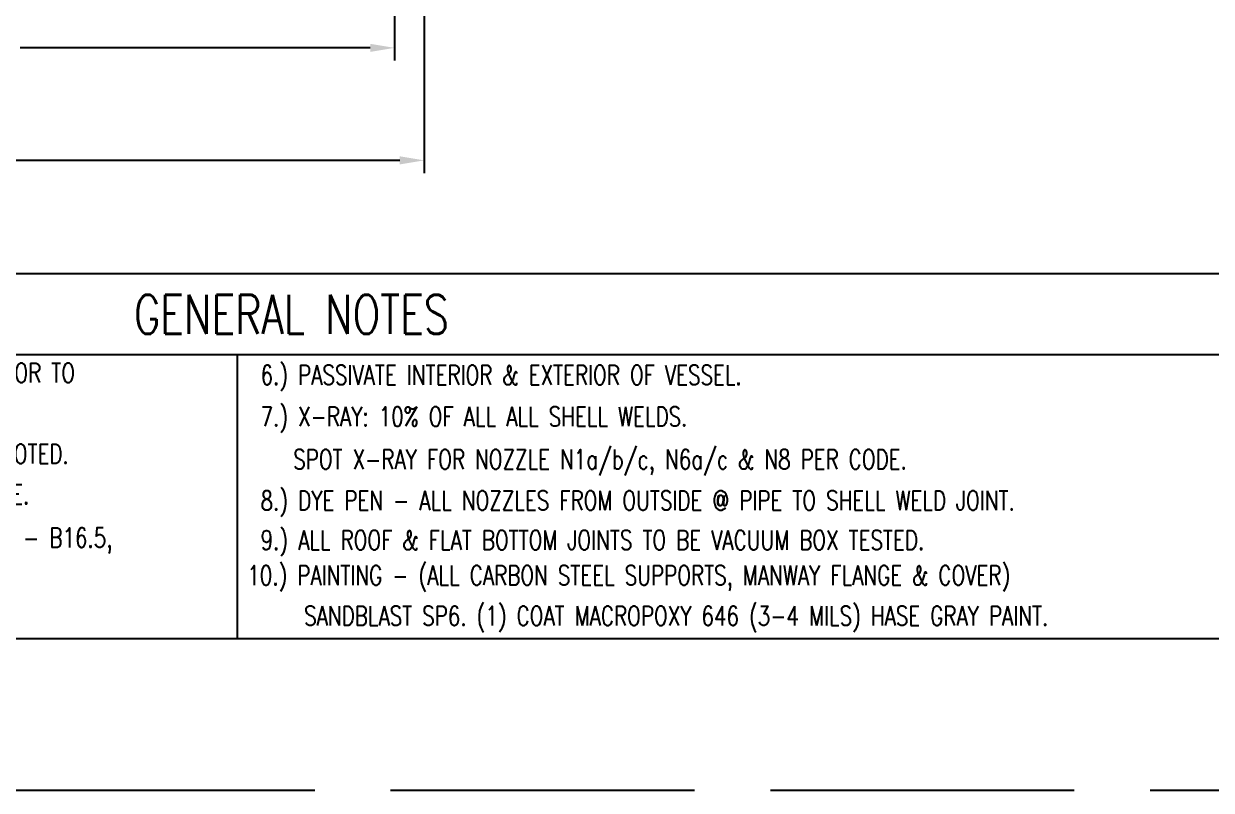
# Model space of a CAD drawing. Extents: x -1889 to 6398, y -470 to 1122.
# Drawn here: x 417 to 698.5, y 36 to 217.7 of the extents above; entities that cross this region are included whole.
import ezdxf
from ezdxf.enums import TextEntityAlignment as Align

# ---------------------------------------------------------------- set-up
doc = ezdxf.new("R2010")
doc.units = 0
doc.header["$LTSCALE"] = 12
doc.header["$MEASUREMENT"] = 0
doc.header["$PDMODE"] = 33
doc.header["$PDSIZE"] = -0.5
doc.linetypes.add('AM_ISO02W050', pattern=[7.5, 6, -1.5])
doc.layers.get('0').update_dxf_attribs({"linetype": 'CONTINUOUS'})
doc.layers.get('Defpoints').update_dxf_attribs({"linetype": 'CONTINUOUS'})
doc.layers.add('DIM', color=1, linetype='CONTINUOUS')
doc.layers.add('TEXT', color=4, linetype='CONTINUOUS')
doc.styles.add('ROMANS', font='ROMANS.shx', dxfattribs={"width": 0.85, "height": 5.76})
doc.styles.get("Standard").update_dxf_attribs({"font": 'sanss___.ttf'})
doc.dimstyles.get("Standard").update_dxf_attribs({"dimtxt": 0.18, "dimasz": 0.18, "dimexe": 0.18, "dimexo": 0.0625, "dimgap": 0.09, "dimtad": 0, "dimtih": 1, "dimtoh": 1, "dimdec": 4, "dimzin": 0, "dimdsep": 46, "dimtxsty": 'Standard', "dimcen": 0.09, "dimadec": 0, "dimazin": 0, "dimtfac": 1, "dimtdec": 4, "dimtofl": 0, "dimtmove": 0, "dimatfit": 3, "dimfxl": 1, "dimtolj": 1, "dimtzin": 0, "dimarcsym": 0})

# ---------------------------------------------------------------- blocks, each defined once
blk = doc.blocks.new('*D206')
at = {"layer": 'Defpoints', "color": 0, "transparency": 16777216}
for p in [(257.93, 273.3), (511.93, 273.3), (257.93, 185.32)]:
    blk.add_point(p, dxfattribs=at)
at = {"layer": 'DIM', "color": 0, "lineweight": -2, "transparency": 16777216}
for p, q in [((257.93, 267.3), (257.93, 182.32)), ((511.93, 267.3), (511.93, 182.32)), ((263.69, 185.32), (354.94, 185.32)), ((506.17, 185.32), (414.91, 185.32))]:
    blk.add_line(p, q, dxfattribs=at)
at = {"layer": 'DIM', "color": 0, "transparency": 16777216}
for points in [[(263.69, 186.28), (263.69, 184.36), (257.93, 185.32)], [(506.17, 186.28), (506.17, 184.36), (511.93, 185.32)]]:
    blk.add_solid(points, dxfattribs=at)
at = {"layer": 'DIM', "color": 0, "transparency": 16777216, "char_height": 5.76, "attachment_point": 5, "style": 'ROMANS'}
for s, insert in [('\\A1;21\'-2"', (384.93, 189.71)), ('\\A1;[254] (BOTTOM)', (384.93, 179.97))]:
    blk.add_mtext(s, dxfattribs=dict(at, insert=insert))
blk = doc.blocks.new('*D207')
at = {"layer": 'Defpoints', "color": 0, "transparency": 16777216}
for p in [(264.93, 273.8), (504.93, 273.8), (504.93, 211.99)]:
    blk.add_point(p, dxfattribs=at)
at = {"layer": 'DIM', "color": 0, "lineweight": -2, "transparency": 16777216}
for p, q in [((264.93, 267.8), (264.93, 208.99)), ((504.93, 267.8), (504.93, 208.99)), ((270.69, 211.99), (353.66, 211.99)), ((499.17, 211.99), (416.2, 211.99))]:
    blk.add_line(p, q, dxfattribs=at)
at = {"layer": 'DIM', "color": 0, "transparency": 16777216}
for points in [[(270.69, 212.95), (270.69, 211.03), (264.93, 211.99)], [(499.17, 212.95), (499.17, 211.03), (504.93, 211.99)]]:
    blk.add_solid(points, dxfattribs=at)
at = {"layer": 'DIM', "color": 0, "transparency": 16777216, "char_height": 5.76, "attachment_point": 5, "style": 'ROMANS'}
for s, insert in [('\\A1;20\'-0"', (384.93, 216.38)), ('\\A1;[240] SHELL OD', (384.93, 206.64))]:
    blk.add_mtext(s, dxfattribs=dict(at, insert=insert))

msp = doc.modelspace()

# ---------------------------------------------------------------- linework, layer by layer
for p, q in [((724.8, 158.4), (-24, 158.4)), ((724.8, 139.2), (262.08, 139.2)), ((467.61587, 139.2), (467.61587, 72)), ((-24, 72), (1080, 72))]:
    msp.add_line(p, q)
at = {"layer": 'Defpoints', "linetype": 'AM_ISO02W050'}
msp.add_line((-36, 36), (1116, 36), dxfattribs=at)

# ---------------------------------------------------------------- texts
at = {"layer": 'TEXT', "style": 'ROMANS', "width": 0.75}
msp.add_text('GENERAL NOTES', height=9.216, dxfattribs=at).set_placement((480.48, 148.8), align=Align.MIDDLE_CENTER)
for s, p in [('1.) COVER ALL FLANGES, OPENINGS & MACHINED SURFACES PRIOR TO', (264.48, 134.94465)), ('6.) PASSIVATE INTERIOR & EXTERIOR OF VESSEL.', (473.1725, 134.44488)), ('7.) X-RAY: 10%%% OF ALL ALL SHELL WELDS.', (473.1725, 124.58548)), ('2.) BOLT HOLES TO STRADDLE 0%%d & 180%%d UNLESS OTHERWISE NOTED.', (264.48, 115.74465)), ('   SPOT X-RAY FOR NOZZLE N1a/b/c, N6a/c & N8 PER CODE.', (473.1725, 114.44936)), ('3.) 1 (ONE) 1/4" TAPPED HOLE REQUIRE IN REINFORCING PLATE.', (264.48, 106.14465)), ('8.) DYE PEN - ALL NOZZLES FROM OUTSIDE @ PIPE TO SHELL WELD JOINT.', (473.1725, 104.69177)), ('4.) ASME MATERIALS TO CONFORM TO THE FOLLOWING: FLANGES - B16.5,', (264.48, 95.86807)), ('9.) ALL ROOF & FLAT BOTTOM JOINTS TO BE VACUUM BOX TESTED.', (473.1725, 95.30245)), ('10.) PAINTING - (ALL CARBON STEEL SUPPORTS, MANWAY FLANGE & COVER)', (470.01587, 86.94465)), ('    SANDBLAST SP6. (1) COAT MACROPOXY 646 (3-4 MILS) HASE GRAY PAINT. ', (473.1725, 77.34465))]:
    msp.add_text(s, height=4.608, dxfattribs=at).set_placement(p, align=Align.MIDDLE_LEFT)

# ---------------------------------------------------------------- dimensions: what is measured, and where the dimension line sits
at = {"layer": 'DIM'}
for base, p1, p2, text, picture, middle in [((257.92783, 185.32141), (511.92783, 273.29539), (257.92783, 273.29539), '<> (BOTTOM)', '*D206', (384.92783, 185.32141)), ((504.92783, 211.98872), (264.92783, 273.79539), (504.92783, 273.79539), '<> SHELL OD', '*D207', (384.92783, 211.98872))]:
    dim = msp.add_linear_dim(base=base, p1=p1, p2=p2, text=text, dimstyle='Standard', override={"dimscale": 48, "dimtxt": 5.76, "dimasz": 0.12, "dimexe": 0.0625, "dimexo": 0.125, "dimgap": 0.02, "dimzin": 3, "dimlunit": 4, "dimpost": '\\X', "dimtxsty": 'ROMANS', "dimcen": 0}, dxfattribs=at)
    dim.commit()
    dim.dimension.update_dxf_attribs({"geometry": picture, "text_midpoint": middle, "dimtype": 160})

doc.saveas('drawing.dxf')
